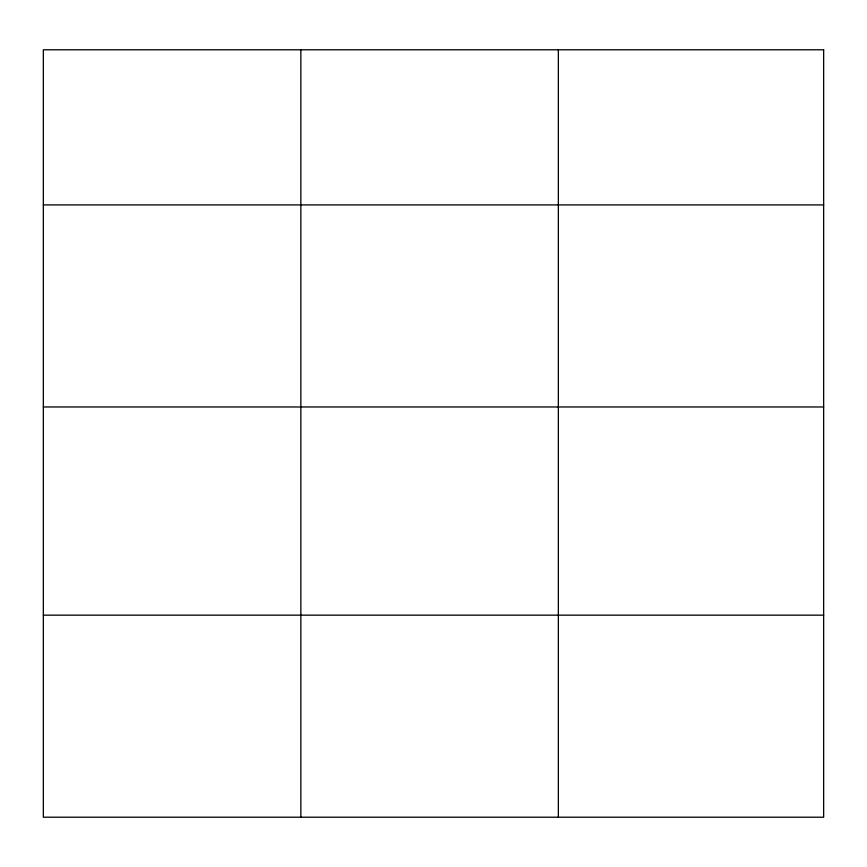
<?xml version="1.0" encoding="UTF-8"?>
<svg xmlns="http://www.w3.org/2000/svg" width="867" height="867" viewBox="0 0 867 867"><rect width="100%" height="100%" fill="white"/><g stroke="black" fill="none" stroke-linecap="round" stroke-linejoin="round"><path stroke-width="1.3" d="M43.35 204.915L823.65 204.915M43.35 406.97L823.65 406.97M43.35 615.158L823.65 615.158M558.348 49.787L558.348 817.213M300.849 49.787L300.849 817.213M823.65 49.787L43.35 49.787L43.35 817.213L823.65 817.213L823.65 49.787"/></g></svg>
